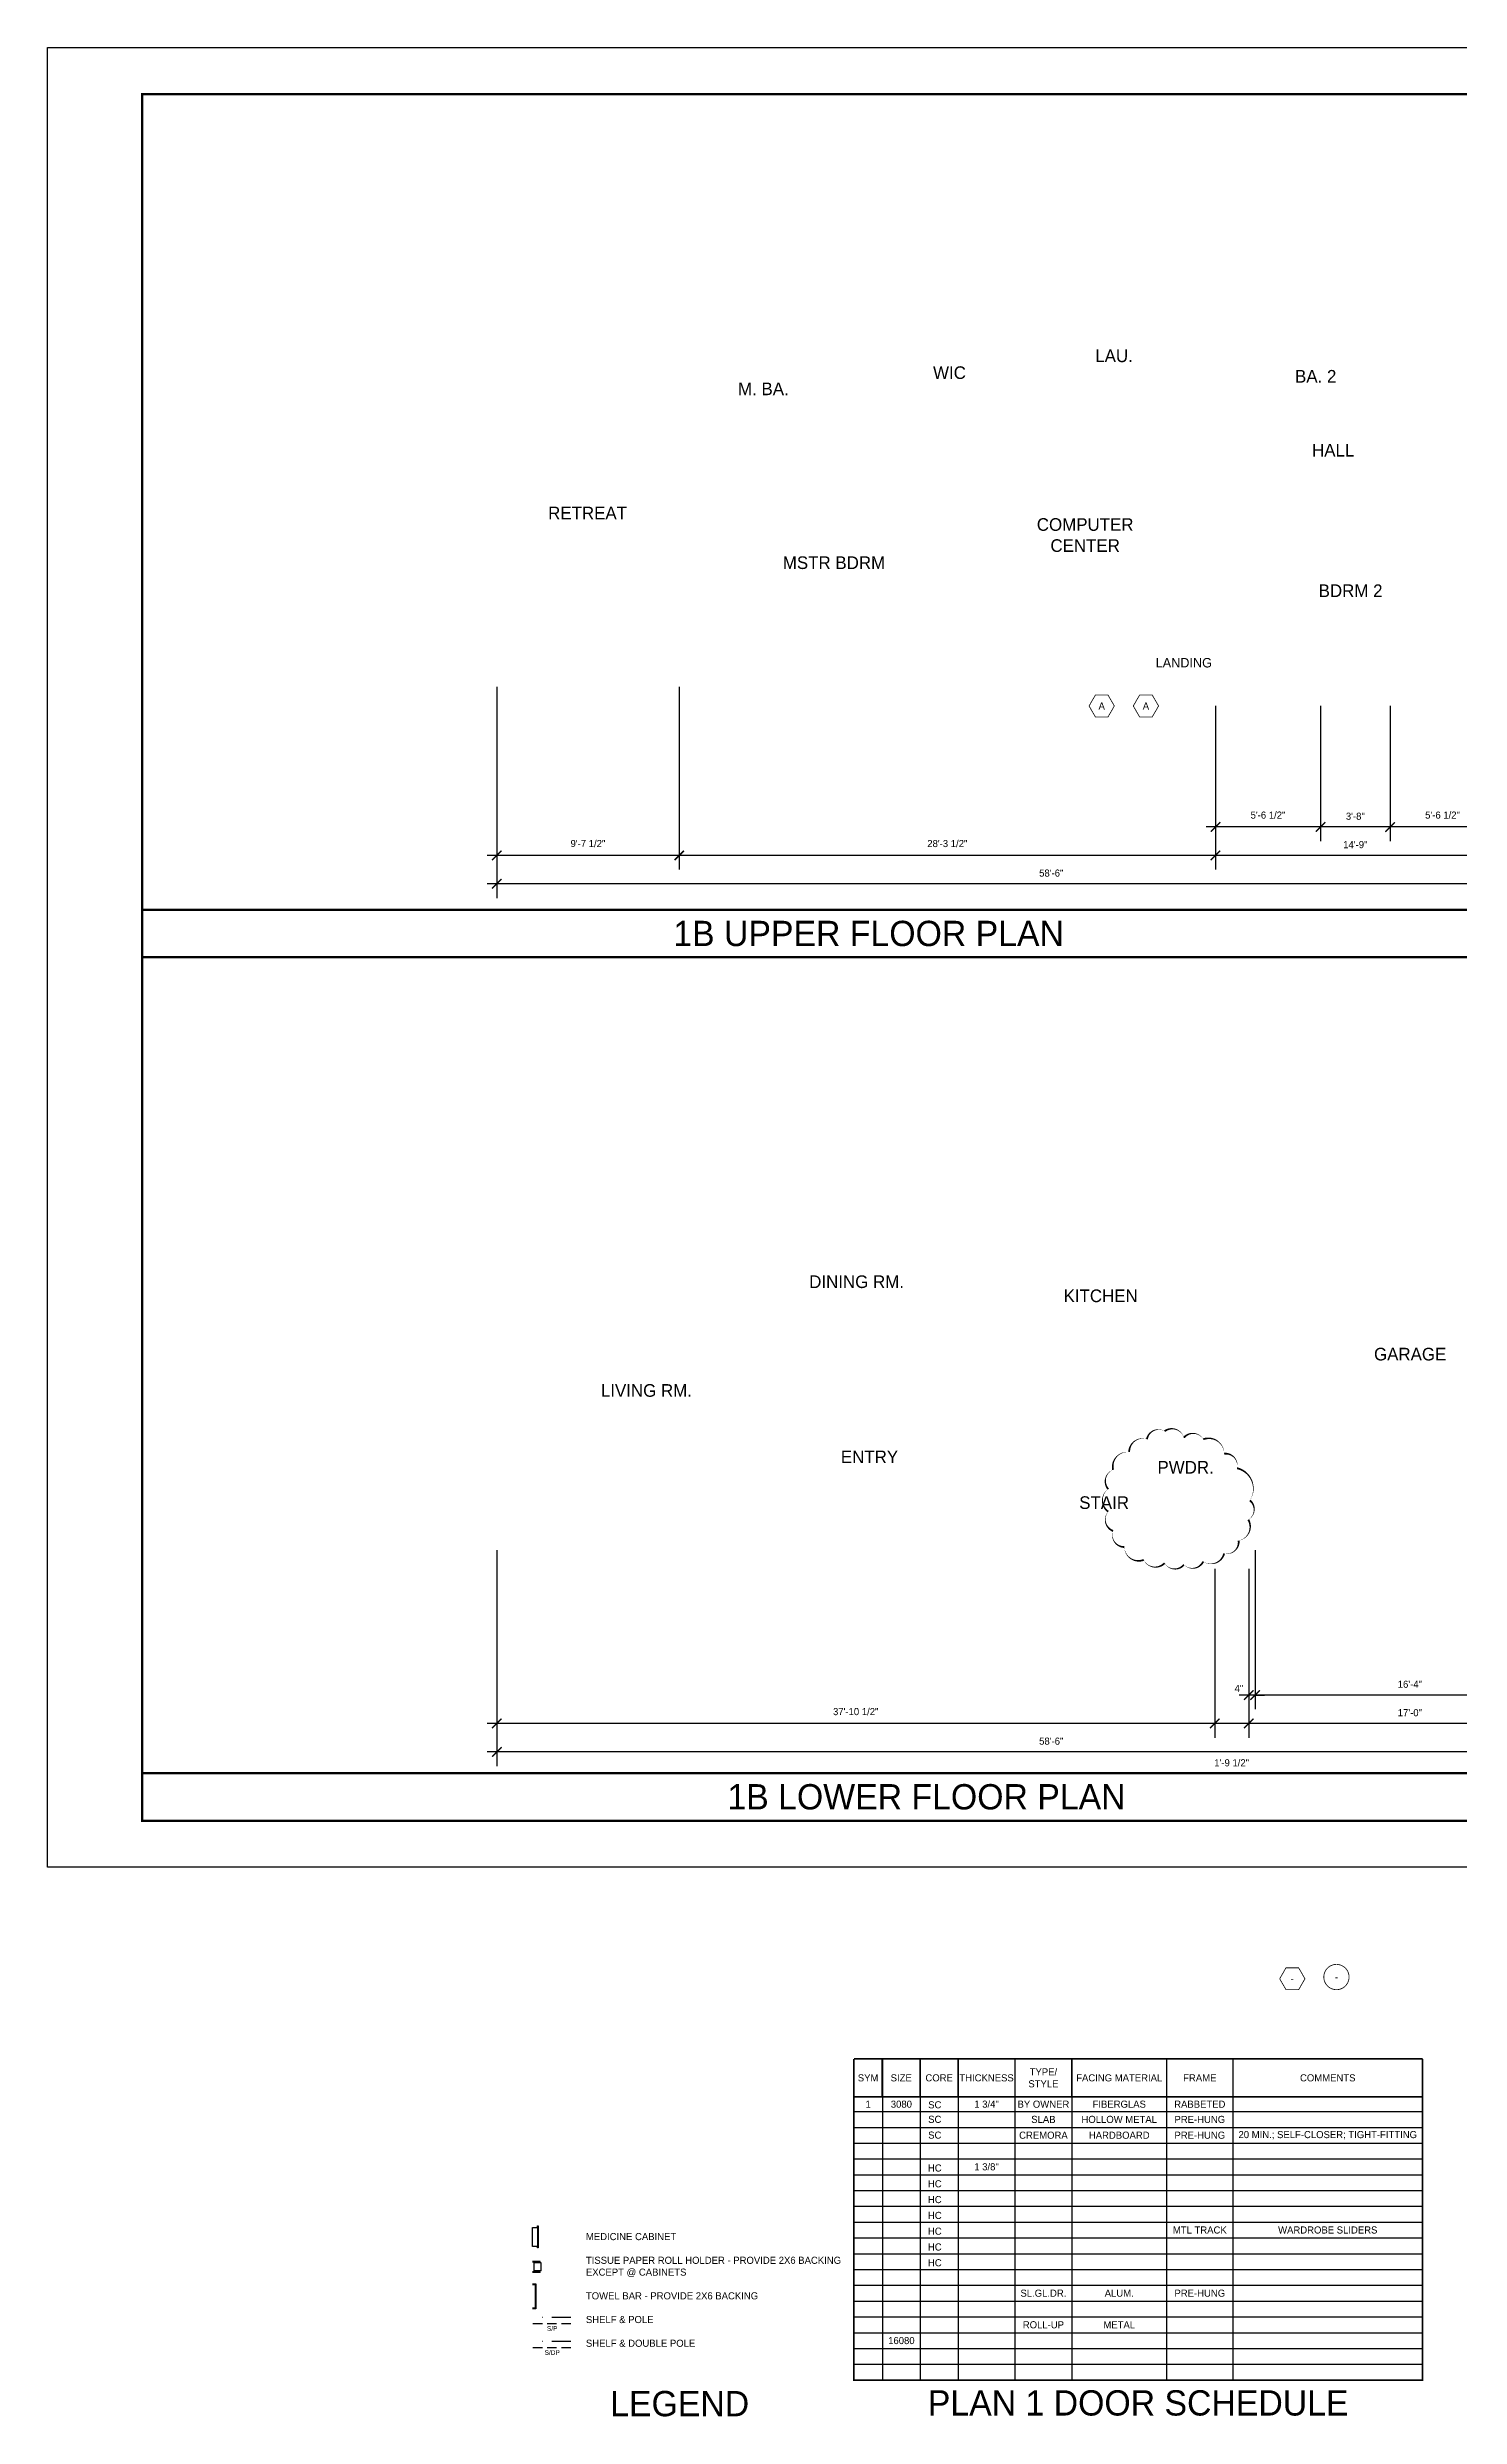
# Model space of a CAD drawing. Extents: x -3307 to 0, y -1500 to 0.
# Drawn here: x -1728 to -834, y -1500 to 0 of the extents above; entities that cross this region are included whole.
import ezdxf
from ezdxf.enums import TextEntityAlignment as Align

# ---------------------------------------------------------------- set-up
doc = ezdxf.new("R2010")
doc.units = 0
doc.header["$LTSCALE"] = 48
doc.header["$MEASUREMENT"] = 0
doc.header["$PDMODE"] = 3
doc.header["$PDSIZE"] = -2
doc.linetypes.add('DASHDOT2', pattern=[0.5, 0.25, -0.125, 0, -0.125])
doc.linetypes.add('HIDDEN2', pattern=[0.1875, 0.125, -0.0625])
doc.layers.get('0').update_dxf_attribs({"linetype": 'CONTINUOUS'})
doc.layers.get('DEFPOINTS').update_dxf_attribs({"linetype": 'CONTINUOUS'})
for name, color, linetype, lineweight in [('24X36TB', 7, 'CONTINUOUS', 30), ('A-MISC1', 1, 'CONTINUOUS', 25), ('A-MISC2', 1, 'CONTINUOUS', 25)]:
    doc.layers.add(name, color=color, linetype=linetype, lineweight=lineweight)
for name, color, linetype in [('A-DIMS', 3, 'CONTINUOUS'), ('A-MISC', 6, 'CONTINUOUS'), ('A-POLE', 3, 'HIDDEN2'), ('A-SYM', 2, 'CONTINUOUS'), ('A-SYM TEXT', 3, 'CONTINUOUS'), ('A-TEXT', 3, 'CONTINUOUS'), ('A_DR_SCH_TXT', 3, 'CONTINUOUS'), ('A_WDO_SCH_TXT', 3, 'CONTINUOUS'), ('AA-MISC', 6, 'CONTINUOUS'), ('TB-text', 3, 'CONTINUOUS')]:
    doc.layers.add(name, color=color, linetype=linetype)
doc.styles.get("Standard").update_dxf_attribs({"font": 'ERASMD.TTF', "height": 4.5})
doc.dimstyles.new('ARCHITECTURE', dxfattribs={"dimscale": 48, "dimtxt": 0.18, "dimasz": 0.125, "dimexe": 0.1875, "dimexo": 0.0625, "dimgap": 0.09375, "dimtad": 1, "dimdec": 4, "dimzin": 3, "dimdsep": 46, "dimlunit": 4, "dimtxsty": 'Standard', "dimblk1": 'ARCHTICK', "dimblk2": 'ARCHTICK', "dimsah": 1, "dimcen": 0.09375, "dimdle": 0.125, "dimclrd": 1, "dimclre": 1, "dimclrt": 3, "dimadec": 0, "dimazin": 0, "dimtfac": 1, "dimtdec": 4, "dimtofl": 0, "dimtmove": 2, "dimatfit": 3, "dimldrblk": 'ARCHTICK', "dimfxl": 1, "dimfrac": 2, "dimtolj": 1, "dimtzin": 0, "dimarcsym": 0})

# ---------------------------------------------------------------- blocks, each defined once
blk = doc.blocks.new('DERF')
at = {"layer": 'A-MISC2', "linetype": 'Continuous'}
for p, q in [((-1311.2, -1088.7), (-1316, -1088.7)), ((-1311.2, -1089.2), (-1316, -1089.2)), ((-1315, -1094.7), (-1315, -1089.7)), ((-1310.5, -1089.7), (-1315, -1089.7)), ((-1310.5, -1094.7), (-1315, -1094.7)), ((-1312, -1089.7), (-1312, -1089.2)), ((-1312, -1095.2), (-1312, -1094.7)), ((-1311.2, -1089.2), (-1311.2, -1088.7)), ((-1310.5, -1094.7), (-1310.5, -1089.7)), ((-1311.2, -1095.2), (-1316, -1095.2)), ((-1311.2, -1095.7), (-1316, -1095.7)), ((-1311.2, -1095.7), (-1311.2, -1095.2))]:
    blk.add_line(p, q, dxfattribs=at)
blk = doc.blocks.new('A$C55E5684B')
at = {"layer": 'AA-MISC'}
for p, q in [((0, 13), (3, 13)), ((0, 1), (0, 13)), ((3, 1), (0, 1)), ((3, 13), (3, 14)), ((3, 14), (3.5, 14)), ((3, 13), (3, 1)), ((3, 0), (3, 1)), ((3.5, 14), (3.5, 0)), ((3.5, 0), (3, 0))]:
    blk.add_line(p, q, dxfattribs=at)
blk = doc.blocks.new('01PSRV01')
at = {"color": 0, "linetype": 'ByBlock'}
blk.add_lwpolyline([(0, 0.5), (-0.43, -0.25), (0.43, -0.25)], close=True, dxfattribs=at)
blk.add_attdef('NUMBER', text='', height=0.25, dxfattribs=at).set_placement((0, 0), align=Align.MIDDLE)
blk = doc.blocks.new('A$C06A91398')
at = {"layer": '24X36TB'}
for p, q in [((495.6, 322.6), (495.6, 274.6)), ((444.6, 306.6), (582.6, 306.6)), ((444.6, 290.6), (582.6, 290.6)), ((444.6, 274.6), (582.6, 274.6)), ((464.9, 250.6), (464.9, 202.6)), ((531.5, 250.6), (531.5, 202.6)), ((444.6, 234.6), (582.6, 234.6)), ((444.6, 218.6), (582.6, 218.6))]:
    blk.add_line(p, q, dxfattribs=at)
blk.add_lwpolyline([(-1115.9, 1085.1), (612.1, 1085.1), (612.1, -66.9), (-1115.9, -66.9)], close=True, dxfattribs=at)
for points, const_width in [([(420.6, -37.4), (420.6, 1055.6), (-1055.9, 1055.6), (-1055.9, -37.4)], 1.5), ([(444.6, 647.5), (444.6, 959.3), (582.6, 959.3), (582.6, 647.5)], 1.5), ([(444.6, 346.6), (444.6, 623.5), (582.6, 623.5), (582.6, 346.6)], 1.5), ([(444.6, 274.6), (444.6, 322.6), (582.6, 322.6), (582.6, 274.6)], 1.5), ([(444.6, 202.6), (444.6, 250.6), (582.6, 250.6), (582.6, 202.6)], 1.5), ([(444.6, 178.6), (582.6, 178.6), (582.6, 154.6), (444.6, 154.6)], 1.5), ([(444.6, 34.6), (444.6, 130.6), (582.6, 130.6), (582.6, 34.6)], 1.5), ([(444.6, 10.6), (582.6, 10.6), (582.6, -37.4), (444.6, -37.4)], 2)]:
    blk.add_lwpolyline(points, close=True, dxfattribs=dict(at, const_width=const_width))
at = {"layer": '24X36TB', "const_width": 1.5}
blk.add_lwpolyline([(513.6, 250.6), (513.6, 202.6)], dxfattribs=at)
at = {"layer": 'TB-text', "xscale": 14.40000000000146, "yscale": 14.39999999999418, "zscale": 14.4}
for p, values in [((456.1, 240.2), {'NUMBER': '1'}), ((522.7, 240.2), {'NUMBER': '4'}), ((456.1, 224.2), {'NUMBER': '2'}), ((522.7, 224.2), {'NUMBER': '5'}), ((456.1, 208.2), {'NUMBER': '3'}), ((522.7, 208.2), {'NUMBER': '6'})]:
    blk.add_blockref('01PSRV01', p, dxfattribs=at).add_auto_attribs(values)
at = {"layer": 'TB-text', "char_height": 4.5, "width": 51, "attachment_point": 4}
for s, insert in [('{\\fEras Medium ITC|b0|i0|c0|p34;DATE}', (451.3, 314.6)), ('{\\fEras Medium ITC|b0|i0|c0|p34;PROJECT NO.}', (451.3, 298.6)), ('{\\fEras Medium ITC|b0|i0|c0|p34;SCALE}', (451.3, 282.6))]:
    blk.add_mtext(s, dxfattribs=dict(at, insert=insert))
blk = doc.blocks.new('_ARCHTICK')
at = {"color": 0, "linetype": 'ByBlock', "const_width": 0.15}
blk.add_lwpolyline([(-0.5, -0.5), (0.5, 0.5)], dxfattribs=at)
blk = doc.blocks.new('*D140')
at = {"layer": 'A-DIMS', "color": 1, "lineweight": -2}
for p, q in [((-1443.5, -951.2), (-1443.5, -1088)), ((-741.5, -963.2), (-741.5, -1088)), ((-735.5, -1079), (-1449.5, -1079))]:
    blk.add_line(p, q, dxfattribs=at)
at = {"layer": 'DEFPOINTS', "color": 0}
for p in [(-1443.5, -948.2), (-741.5, -960.2), (-1443.5, -1079)]:
    blk.add_point(p, dxfattribs=at)
at = {"layer": 'A-DIMS', "color": 1, "lineweight": -2, "xscale": 6, "yscale": 6, "zscale": 6, "rotation": 180}
blk.add_blockref('_ARCHTICK', (-1443.5, -1079), dxfattribs=at)
at = {"layer": 'A-DIMS', "color": 1, "lineweight": -2, "xscale": 6, "yscale": 6, "zscale": 6}
blk.add_blockref('_ARCHTICK', (-741.5, -1079), dxfattribs=at)
at = {"layer": 'A-DIMS', "color": 3, "insert": (-1092.5, -1072.2), "char_height": 4.5, "attachment_point": 5}
blk.add_mtext('\\A1;58\'-6"', dxfattribs=at)
blk = doc.blocks.new('*D142')
at = {"layer": 'A-DIMS', "color": 1, "lineweight": -2}
for p, q in [((-967.5, -963.2), (-967.5, -1070)), ((-763.5, -963.2), (-763.5, -1070)), ((-757.5, -1061), (-973.5, -1061))]:
    blk.add_line(p, q, dxfattribs=at)
at = {"layer": 'DEFPOINTS', "color": 0}
for p in [(-967.5, -960.2), (-763.5, -960.2), (-967.5, -1061)]:
    blk.add_point(p, dxfattribs=at)
at = {"layer": 'A-DIMS', "color": 1, "lineweight": -2, "xscale": 6, "yscale": 6, "zscale": 6, "rotation": 180}
blk.add_blockref('_ARCHTICK', (-967.5, -1061), dxfattribs=at)
at = {"layer": 'A-DIMS', "color": 1, "lineweight": -2, "xscale": 6, "yscale": 6, "zscale": 6}
blk.add_blockref('_ARCHTICK', (-763.5, -1061), dxfattribs=at)
at = {"layer": 'A-DIMS', "color": 3, "insert": (-865.5, -1054.2), "char_height": 4.5, "attachment_point": 5}
blk.add_mtext('\\A1;17\'-0"', dxfattribs=at)
blk = doc.blocks.new('*D143')
at = {"layer": 'A-DIMS', "color": 1, "lineweight": -2}
for p, q in [((-989, -963.2), (-989, -1070)), ((-967.5, -963.2), (-967.5, -1070)), ((-961.5, -1061), (-995, -1061))]:
    blk.add_line(p, q, dxfattribs=at)
at = {"layer": 'DEFPOINTS', "color": 0}
for p in [(-989, -960.2), (-967.5, -960.2), (-989, -1061)]:
    blk.add_point(p, dxfattribs=at)
at = {"layer": 'A-DIMS', "color": 1, "lineweight": -2, "xscale": 6, "yscale": 6, "zscale": 6, "rotation": 180}
blk.add_blockref('_ARCHTICK', (-989, -1061), dxfattribs=at)
at = {"layer": 'A-DIMS', "color": 1, "lineweight": -2, "xscale": 6, "yscale": 6, "zscale": 6}
blk.add_blockref('_ARCHTICK', (-967.5, -1061), dxfattribs=at)
at = {"layer": 'A-DIMS', "color": 3, "insert": (-978.3, -1085.9), "char_height": 4.5, "attachment_point": 5}
blk.add_mtext('\\A1;1\'-9 1/2"', dxfattribs=at)
blk = doc.blocks.new('*D144')
at = {"layer": 'A-DIMS', "color": 1, "lineweight": -2}
for p, q in [((-1443.5, -951.2), (-1443.5, -1070)), ((-989, -963.2), (-989, -1070)), ((-983, -1061), (-1449.5, -1061))]:
    blk.add_line(p, q, dxfattribs=at)
at = {"layer": 'DEFPOINTS', "color": 0}
for p in [(-1443.5, -948.2), (-989, -960.2), (-1443.5, -1061)]:
    blk.add_point(p, dxfattribs=at)
at = {"layer": 'A-DIMS', "color": 1, "lineweight": -2, "xscale": 6, "yscale": 6, "zscale": 6, "rotation": 180}
blk.add_blockref('_ARCHTICK', (-1443.5, -1061), dxfattribs=at)
at = {"layer": 'A-DIMS', "color": 1, "lineweight": -2, "xscale": 6, "yscale": 6, "zscale": 6}
blk.add_blockref('_ARCHTICK', (-989, -1061), dxfattribs=at)
at = {"layer": 'A-DIMS', "color": 3, "insert": (-1216.3, -1053.5), "char_height": 4.5, "attachment_point": 5}
blk.add_mtext('\\A1;37\'-10 1/2"', dxfattribs=at)
blk = doc.blocks.new('*D146')
at = {"layer": 'A-DIMS', "color": 1, "lineweight": -2}
for p, q in [((-963.5, -951.2), (-963.5, -1052)), ((-767.5, -951.2), (-767.5, -1052)), ((-761.5, -1043), (-969.5, -1043))]:
    blk.add_line(p, q, dxfattribs=at)
at = {"layer": 'DEFPOINTS', "color": 0}
for p in [(-963.5, -948.2), (-767.5, -948.2), (-963.5, -1043)]:
    blk.add_point(p, dxfattribs=at)
at = {"layer": 'A-DIMS', "color": 1, "lineweight": -2, "xscale": 6, "yscale": 6, "zscale": 6, "rotation": 180}
blk.add_blockref('_ARCHTICK', (-963.5, -1043), dxfattribs=at)
at = {"layer": 'A-DIMS', "color": 1, "lineweight": -2, "xscale": 6, "yscale": 6, "zscale": 6}
blk.add_blockref('_ARCHTICK', (-767.5, -1043), dxfattribs=at)
at = {"layer": 'A-DIMS', "color": 3, "insert": (-865.5, -1036.2), "char_height": 4.5, "attachment_point": 5}
blk.add_mtext('\\A1;16\'-4"', dxfattribs=at)
blk = doc.blocks.new('*D147')
at = {"layer": 'A-DIMS', "color": 1, "lineweight": -2}
for p, q in [((-963.5, -951.2), (-963.5, -1052)), ((-967.5, -963.2), (-967.5, -1052)), ((-967.5, -1043), (-973.5, -1043)), ((-963.5, -1043), (-957.5, -1043))]:
    blk.add_line(p, q, dxfattribs=at)
at = {"layer": 'DEFPOINTS', "color": 0}
for p in [(-963.5, -948.2), (-967.5, -960.2), (-967.5, -1043)]:
    blk.add_point(p, dxfattribs=at)
at = {"layer": 'A-DIMS', "color": 1, "lineweight": -2, "xscale": 6, "yscale": 6, "zscale": 6}
blk.add_blockref('_ARCHTICK', (-967.5, -1043), dxfattribs=at)
at = {"layer": 'A-DIMS', "color": 1, "lineweight": -2, "xscale": 6, "yscale": 6, "zscale": 6, "rotation": 180}
blk.add_blockref('_ARCHTICK', (-963.5, -1043), dxfattribs=at)
at = {"layer": 'A-DIMS', "color": 3, "insert": (-973.7, -1038.8), "char_height": 4.5, "attachment_point": 5}
blk.add_mtext('\\A1;4"', dxfattribs=at)
blk = doc.blocks.new('*D151')
at = {"layer": 'A-DIMS', "color": 1, "lineweight": -2}
for p, q in [((-1443.5, -404.8), (-1443.5, -538.5)), ((-741.5, -404.8), (-741.5, -538.5)), ((-735.5, -529.5), (-1449.5, -529.5))]:
    blk.add_line(p, q, dxfattribs=at)
at = {"layer": 'DEFPOINTS', "color": 0}
for p in [(-1443.5, -401.8), (-741.5, -401.8), (-1443.5, -529.5)]:
    blk.add_point(p, dxfattribs=at)
at = {"layer": 'A-DIMS', "color": 1, "lineweight": -2, "xscale": 6, "yscale": 6, "zscale": 6, "rotation": 180}
blk.add_blockref('_ARCHTICK', (-1443.5, -529.5), dxfattribs=at)
at = {"layer": 'A-DIMS', "color": 1, "lineweight": -2, "xscale": 6, "yscale": 6, "zscale": 6}
blk.add_blockref('_ARCHTICK', (-741.5, -529.5), dxfattribs=at)
at = {"layer": 'A-DIMS', "color": 3, "insert": (-1092.5, -522.7), "char_height": 4.5, "attachment_point": 5}
blk.add_mtext('\\A1;58\'-6"', dxfattribs=at)
blk = doc.blocks.new('*D153')
at = {"layer": 'A-DIMS', "color": 1, "lineweight": -2}
for p, q in [((-988.5, -416.8), (-988.5, -520.5)), ((-811.5, -416.8), (-811.5, -520.5)), ((-805.5, -511.5), (-994.5, -511.5))]:
    blk.add_line(p, q, dxfattribs=at)
at = {"layer": 'DEFPOINTS', "color": 0}
for p in [(-988.5, -413.8), (-811.5, -413.8), (-988.5, -511.5)]:
    blk.add_point(p, dxfattribs=at)
at = {"layer": 'A-DIMS', "color": 1, "lineweight": -2, "xscale": 6, "yscale": 6, "zscale": 6, "rotation": 180}
blk.add_blockref('_ARCHTICK', (-988.5, -511.5), dxfattribs=at)
at = {"layer": 'A-DIMS', "color": 1, "lineweight": -2, "xscale": 6, "yscale": 6, "zscale": 6}
blk.add_blockref('_ARCHTICK', (-811.5, -511.5), dxfattribs=at)
at = {"layer": 'A-DIMS', "color": 3, "insert": (-900, -504.7), "char_height": 4.5, "attachment_point": 5}
blk.add_mtext('\\A1;14\'-9"', dxfattribs=at)
blk = doc.blocks.new('*D154')
at = {"layer": 'A-DIMS', "color": 1, "lineweight": -2}
for p, q in [((-1328, -404.8), (-1328, -520.5)), ((-988.5, -416.8), (-988.5, -520.5)), ((-982.5, -511.5), (-1334, -511.5))]:
    blk.add_line(p, q, dxfattribs=at)
at = {"layer": 'DEFPOINTS', "color": 0}
for p in [(-1328, -401.8), (-988.5, -413.8), (-1328, -511.5)]:
    blk.add_point(p, dxfattribs=at)
at = {"layer": 'A-DIMS', "color": 1, "lineweight": -2, "xscale": 6, "yscale": 6, "zscale": 6, "rotation": 180}
blk.add_blockref('_ARCHTICK', (-1328, -511.5), dxfattribs=at)
at = {"layer": 'A-DIMS', "color": 1, "lineweight": -2, "xscale": 6, "yscale": 6, "zscale": 6}
blk.add_blockref('_ARCHTICK', (-988.5, -511.5), dxfattribs=at)
at = {"layer": 'A-DIMS', "color": 3, "insert": (-1158.3, -504), "char_height": 4.5, "attachment_point": 5}
blk.add_mtext('\\A1;28\'-3 1/2"', dxfattribs=at)
blk = doc.blocks.new('*D155')
at = {"layer": 'A-DIMS', "color": 1, "lineweight": -2}
for p, q in [((-1443.5, -404.8), (-1443.5, -520.5)), ((-1328, -404.8), (-1328, -520.5)), ((-1322, -511.5), (-1449.5, -511.5))]:
    blk.add_line(p, q, dxfattribs=at)
at = {"layer": 'DEFPOINTS', "color": 0}
for p in [(-1443.5, -401.8), (-1328, -401.8), (-1443.5, -511.5)]:
    blk.add_point(p, dxfattribs=at)
at = {"layer": 'A-DIMS', "color": 1, "lineweight": -2, "xscale": 6, "yscale": 6, "zscale": 6, "rotation": 180}
blk.add_blockref('_ARCHTICK', (-1443.5, -511.5), dxfattribs=at)
at = {"layer": 'A-DIMS', "color": 1, "lineweight": -2, "xscale": 6, "yscale": 6, "zscale": 6}
blk.add_blockref('_ARCHTICK', (-1328, -511.5), dxfattribs=at)
at = {"layer": 'A-DIMS', "color": 3, "insert": (-1385.8, -504), "char_height": 4.5, "attachment_point": 5}
blk.add_mtext('\\A1;9\'-7 1/2"', dxfattribs=at)
blk = doc.blocks.new('*D156')
at = {"layer": 'A-DIMS', "color": 1, "lineweight": -2}
for p, q in [((-878, -416.8), (-878, -502.5)), ((-811.5, -416.8), (-811.5, -502.5)), ((-805.5, -493.5), (-884, -493.5))]:
    blk.add_line(p, q, dxfattribs=at)
at = {"layer": 'DEFPOINTS', "color": 0}
for p in [(-878, -413.8), (-811.5, -413.8), (-878, -493.5)]:
    blk.add_point(p, dxfattribs=at)
at = {"layer": 'A-DIMS', "color": 1, "lineweight": -2, "xscale": 6, "yscale": 6, "zscale": 6, "rotation": 180}
blk.add_blockref('_ARCHTICK', (-878, -493.5), dxfattribs=at)
at = {"layer": 'A-DIMS', "color": 1, "lineweight": -2, "xscale": 6, "yscale": 6, "zscale": 6}
blk.add_blockref('_ARCHTICK', (-811.5, -493.5), dxfattribs=at)
at = {"layer": 'A-DIMS', "color": 3, "insert": (-844.8, -486), "char_height": 4.5, "attachment_point": 5}
blk.add_mtext('\\A1;5\'-6 1/2"', dxfattribs=at)
blk = doc.blocks.new('*D157')
at = {"layer": 'A-DIMS', "color": 1, "lineweight": -2}
for p, q in [((-922, -416.8), (-922, -502.5)), ((-878, -416.8), (-878, -502.5)), ((-872, -493.5), (-928, -493.5))]:
    blk.add_line(p, q, dxfattribs=at)
at = {"layer": 'DEFPOINTS', "color": 0}
for p in [(-922, -413.8), (-878, -413.8), (-922, -493.5)]:
    blk.add_point(p, dxfattribs=at)
at = {"layer": 'A-DIMS', "color": 1, "lineweight": -2, "xscale": 6, "yscale": 6, "zscale": 6, "rotation": 180}
blk.add_blockref('_ARCHTICK', (-922, -493.5), dxfattribs=at)
at = {"layer": 'A-DIMS', "color": 1, "lineweight": -2, "xscale": 6, "yscale": 6, "zscale": 6}
blk.add_blockref('_ARCHTICK', (-878, -493.5), dxfattribs=at)
at = {"layer": 'A-DIMS', "color": 3, "insert": (-900, -486.7), "char_height": 4.5, "attachment_point": 5}
blk.add_mtext('\\A1;3\'-8"', dxfattribs=at)
blk = doc.blocks.new('*D158')
at = {"layer": 'A-DIMS', "color": 1, "lineweight": -2}
for p, q in [((-988.5, -416.8), (-988.5, -502.5)), ((-922, -416.8), (-922, -502.5)), ((-916, -493.5), (-994.5, -493.5))]:
    blk.add_line(p, q, dxfattribs=at)
at = {"layer": 'DEFPOINTS', "color": 0}
for p in [(-988.5, -413.8), (-922, -413.8), (-988.5, -493.5)]:
    blk.add_point(p, dxfattribs=at)
at = {"layer": 'A-DIMS', "color": 1, "lineweight": -2, "xscale": 6, "yscale": 6, "zscale": 6, "rotation": 180}
blk.add_blockref('_ARCHTICK', (-988.5, -493.5), dxfattribs=at)
at = {"layer": 'A-DIMS', "color": 1, "lineweight": -2, "xscale": 6, "yscale": 6, "zscale": 6}
blk.add_blockref('_ARCHTICK', (-922, -493.5), dxfattribs=at)
at = {"layer": 'A-DIMS', "color": 3, "insert": (-955.3, -486), "char_height": 4.5, "attachment_point": 5}
blk.add_mtext('\\A1;5\'-6 1/2"', dxfattribs=at)

msp = doc.modelspace()

# ---------------------------------------------------------------- linework, layer by layer
at = {"layer": '24X36TB', "const_width": 1.5}
for points in [[(-1668, -546), (-1074, -546), (-551.5, -546)], [(-1668, -576), (-1074, -576), (-551.5, -576)], [(-1668, -1092.5), (-1074, -1092.5), (-191.5, -1092.5)]]:
    msp.add_lwpolyline(points, dxfattribs=at)
at = {"layer": 'A-DIMS'}
msp.add_lwpolyline([(-974.89454, -899.39728, 0, 1.2, 0.52056705), (-983.04655, -890.23053, 0, 1.2, 0.52056705), (-996.29357, -881.06379, 0, 1.2, 0.52056705), (-1008.5216, -880.04526, 0, 1.2, 0.52056705), (-1020.74961, -875.97116, 0, 1.2, 0.52056705), (-1031.95863, -881.06379, 0, 1.2, 0.52056705), (-1043.16765, -889.21201, 0, 1.2, 0.52056705), (-1053.35768, -900.41581, 0, 1.2, 0.52056705), (-1056.41468, -912.63813, 0, 1.2, 0.52056705), (-1056.41468, -926.8975, 0, 1.2, 0.52056705), (-1053.35768, -939.11983, 0, 1.2, 0.52056705), (-1046.22466, -949.30509, 0, 1.2, 0.52056705), (-1033.99664, -957.45331, 0, 1.2, 0.52056705), (-1020.74961, -959.49036, 0, 1.2, 0.52056705), (-1008.5216, -960.50889, 0, 1.2, 0.52056705), (-996.29357, -958.47184, 0, 1.2, 0.52056705), (-983.04655, -953.3792, 0, 1.2, 0.52056705), (-973.87553, -945.23099, 0, 1.2, 0.52056705), (-967.76152, -931.99014, 0, 1.2, 0.52056705), (-966.74252, -919.76781, 0, 1.2, 0.52056705)], format="xyseb", close=True, dxfattribs=at)
at = {"layer": 'A-MISC'}
for points in [[(-1420.80352, -1415.67269), (-1418.80352, -1415.67269), (-1418.80352, -1431.62647), (-1420.80352, -1431.62647)], [(-1420.80352, -1416.17269), (-1419.30352, -1416.17269), (-1419.30352, -1431.12647), (-1420.80352, -1431.12647)]]:
    msp.add_lwpolyline(points, dxfattribs=at)
at = {"layer": 'A-POLE', "linetype": 'DASHDOT2'}
for p, q in [((-1396.63734, -1437.01405), (-1420.66217, -1437.01405)), ((-1396.63734, -1452.27287), (-1420.66217, -1452.27287))]:
    msp.add_line(p, q, dxfattribs=at)
at = {"layer": 'A-POLE'}
for p, q in [((-1396.63734, -1441.01405), (-1420.87529, -1441.01405)), ((-1396.63734, -1456.27287), (-1420.87529, -1456.27287))]:
    msp.add_line(p, q, dxfattribs=at)
at = {"layer": 'A-SYM', "const_width": 0.5}
for points in [[(-1068.56751, -416.90302), (-1064.56876, -423.82906), (-1056.56876, -423.82906), (-1052.56876, -416.90085), (-1056.56876, -409.97265), (-1064.56876, -409.97265), (-1068.56771, -416.89902)], [(-1040.56751, -416.90302), (-1036.56876, -423.82906), (-1028.56876, -423.82906), (-1024.56876, -416.90085), (-1028.56876, -409.97265), (-1036.56876, -409.97265), (-1040.56771, -416.89902)]]:
    msp.add_lwpolyline(points, dxfattribs=at)
at = {"layer": 'A-SYM', "color": 1, "const_width": 0.5}
msp.add_lwpolyline([(-911.96483, -1213.49728, 458.3655088837), (-911.89502, -1213.49759, 458.3655088837)], format="xyb", dxfattribs=at)
msp.add_lwpolyline([(-947.89505, -1222.59434), (-943.8963, -1229.52038), (-935.8963, -1229.52038), (-931.8963, -1222.59217), (-935.8963, -1215.66397), (-943.8963, -1215.66397), (-947.89524, -1222.59034)], dxfattribs=at)
at = {"layer": 'A_DR_SCH_TXT', "color": 7}
for p, q in [((-1199.28891, -1273.34979), (-1199.28891, -1476.6474)), ((-1175.46743, -1273.34979), (-1175.46743, -1476.6474)), ((-1151.46743, -1273.34979), (-1151.46743, -1476.6474)), ((-1115.46743, -1273.34979), (-1115.46743, -1476.6474)), ((-1079.46743, -1273.34979), (-1079.46743, -1476.6474)), ((-1019.46743, -1273.34979), (-1019.46743, -1476.6474)), ((-977.46743, -1273.34979), (-977.46743, -1476.6474)), ((-1217.46743, -1297.34979), (-857.46743, -1297.34979)), ((-1217.46743, -1306.6474), (-857.46743, -1306.6474)), ((-1217.46743, -1316.6474), (-857.46743, -1316.6474)), ((-1217.46743, -1326.6474), (-857.46743, -1326.6474)), ((-1217.46743, -1336.6474), (-857.46743, -1336.6474)), ((-1217.46743, -1346.6474), (-857.46743, -1346.6474)), ((-1217.46743, -1356.6474), (-857.46743, -1356.6474)), ((-1217.46743, -1366.6474), (-857.46743, -1366.6474)), ((-1217.46743, -1376.6474), (-857.46743, -1376.6474)), ((-1217.46743, -1386.6474), (-857.46743, -1386.6474)), ((-1217.46743, -1396.6474), (-857.46743, -1396.6474)), ((-1217.46743, -1406.6474), (-857.46743, -1406.6474)), ((-1217.46743, -1416.6474), (-857.46743, -1416.6474)), ((-1217.46743, -1426.6474), (-857.46743, -1426.6474)), ((-1217.46743, -1436.6474), (-857.46743, -1436.6474)), ((-1217.46743, -1446.6474), (-857.46743, -1446.6474)), ((-1217.46743, -1456.6474), (-857.46743, -1456.6474)), ((-1217.46743, -1466.6474), (-857.46743, -1466.6474)), ((-1217.46743, -1476.6474), (-857.46743, -1476.6474))]:
    msp.add_line(p, q, dxfattribs=at)
at = {"layer": 'A_DR_SCH_TXT', "color": 7, "const_width": 1}
for points in [[(-1217.46743, -1273.34979), (-1217.46743, -1476.6474), (-857.46743, -1476.6474), (-857.46743, -1273.34979)], [(-857.46743, -1273.34979), (-1217.46743, -1273.34979)], [(-1199.46743, -1273.34979), (-1199.46743, -1297.34979)], [(-1175.46743, -1273.34979), (-1175.46743, -1297.34979)], [(-1151.46743, -1273.34979), (-1151.46743, -1297.34979)], [(-1115.46743, -1273.34979), (-1115.46743, -1297.34979)], [(-1079.46743, -1273.34979), (-1079.46743, -1297.34979)], [(-1019.46743, -1273.34979), (-1019.46743, -1297.34979)], [(-977.46743, -1273.34979), (-977.46743, -1297.34979)], [(-857.46743, -1297.34979), (-1217.46743, -1297.34979)]]:
    msp.add_lwpolyline(points, dxfattribs=at)

# ---------------------------------------------------------------- block references
at = {"layer": 'A-DIMS'}
msp.add_blockref('A$C06A91398', (-612.11644, -1085.14447), dxfattribs=at)
at = {"layer": 'A-MISC1'}
msp.add_blockref('DERF', (-104.84652, -312.80751), dxfattribs=at)
at = {"layer": 'AA-MISC'}
msp.add_blockref('A$C55E5684B', (-1420.80353, -1392.97114), dxfattribs=at)

# ---------------------------------------------------------------- texts
at = {"layer": 'A-DIMS', "char_height": 16, "attachment_point": 5}
for s, insert, width in [('1B UPPER FLOOR PLAN', (-1208.12946, -561), 1066.3242025), ('1B LOWER FLOOR PLAN', (-1171.48368, -1107.5), 993.0326388)]:
    msp.add_mtext(s, dxfattribs=dict(at, insert=insert, width=width))
at = {"layer": 'A-SYM', "char_height": 4.5, "width": 16, "attachment_point": 5}
for insert in [(-1060.56814, -416.90085), (-1032.56814, -416.90085)]:
    msp.add_mtext('A', dxfattribs=dict(at, insert=insert))
at = {"layer": 'A-SYM TEXT', "color": 1, "char_height": 4.5, "width": 16, "attachment_point": 5}
for insert in [(-939.89567, -1222.59217), (-911.96483, -1221.49724)]:
    msp.add_mtext('-', dxfattribs=dict(at, insert=insert))
at = {"layer": 'A-TEXT'}
for s, insert, char_height, width, attachment_point in [('LAU.', (-1052.74909, -195.29536), 8, 240.4771889, 5), ('WIC', (-1156.92476, -205.95883), 8, 56.5, 5), ('BA. 2', (-925.0866, -208.19543), 8, 240.4771889, 5), ('M. BA.', (-1274.74528, -216.15802), 8, 36.6582342, 5), ('HALL', (-914.0501, -254.99004), 8, 151.5, 5), ('RETREAT', (-1386.04156, -294.75), 8, 108, 5), ('COMPUTER\\PCENTER', (-1071.04156, -308.75), 8, 77, 5), ('MSTR BDRM', (-1230.04156, -326.25), 8, 189, 5), ('BDRM 2', (-903.00451, -343.92764), 8, 48.5545005, 5), ('LANDING', (-1008.58908, -389.55168), 6, 38.7975466, 5), ('DINING RM.', (-1215.73609, -781.407), 8, 144, 5), ('KITCHEN', (-1061.22101, -790.33139), 8, 97.4931462, 5), ('GARAGE', (-865.29156, -827.25), 8, 240.5, 5), ('LIVING RM.', (-1348.7842, -850.25), 8, 182.5147186, 5), ('ENTRY', (-1207.57001, -892.19772), 8, 182.5147186, 5), ('PWDR.', (-1007.4438, -898.82041), 8, 240.4771889, 5), ('STAIR', (-1059.04156, -921.25), 8, 77, 5), ('MEDICINE CABINET\\P\\PTISSUE PAPER ROLL HOLDER - PROVIDE 2X6 BACKING EXCEPT @ CABINETS\\P\\PTOWEL BAR - PROVIDE 2X6 BACKING\\P\\PSHELF & POLE\\P\\PSHELF & DOUBLE POLE', (-1387.08634, -1383.54601), 4.5, 168.375, 1), ('S/P', (-1408.42243, -1443.97748), 3, 9.0706308, 5), ('S/DP', (-1408.42243, -1459.2363), 3, 9.0706308, 5), ('LEGEND', (-1327.71743, -1491.6474), 16, 220.5, 5)]:
    msp.add_mtext(s, dxfattribs=dict(at, insert=insert, char_height=char_height, width=width, attachment_point=attachment_point))
at = {"layer": 'A_DR_SCH_TXT', "color": 3, "char_height": 4.5, "attachment_point": 5}
for s, insert, width in [('TYPE/\\PSTYLE', (-1097.46743, -1285.34979), 36), ('FACING MATERIAL', (-1049.46743, -1285.34979), 60), ('FRAME', (-998.46743, -1285.34979), 42), ('COMMENTS', (-917.46743, -1285.34979), 120), ('1', (-1208.37817, -1301.9986), 18.1785198), ('3080', (-1187.37817, -1301.9986), 23.8214802), ('SC', (-1166.23085, -1302.40921), 30), ('1 3/4"', (-1133.46743, -1301.9986), 36), ('BY OWNER', (-1097.46743, -1301.9986), 36), ('FIBERGLAS', (-1049.46743, -1301.9986), 60), ('RABBETED', (-998.46743, -1301.9986), 42), ('SC', (-1166.23085, -1311.58799), 30), ('SC', (-1166.23085, -1321.58799), 30), ('CREMORA', (-1097.46743, -1321.6474), 36), ('SLAB', (-1097.46743, -1311.6474), 36), ('HOLLOW METAL', (-1049.46743, -1311.6474), 60), ('HARDBOARD', (-1049.46743, -1321.6474), 60), ('PRE-HUNG', (-998.46743, -1311.6474), 42), ('PRE-HUNG', (-998.46743, -1321.6474), 42), ('20 MIN.; SELF-CLOSER; TIGHT-FITTING', (-917.46743, -1321.6474), 120), ('HC', (-1166.23085, -1342.40921), 30), ('1 3/8"', (-1133.46743, -1341.6474), 36), ('HC', (-1166.23085, -1352.40921), 30), ('HC', (-1166.23085, -1362.40921), 30), ('HC', (-1166.23085, -1372.40921), 30), ('MTL TRACK', (-998.46743, -1381.6474), 42), ('WARDROBE SLIDERS', (-917.46743, -1381.6474), 120), ('HC', (-1166.23085, -1382.40921), 30), ('HC', (-1166.23085, -1392.40921), 30), ('HC', (-1166.23085, -1402.40921), 30), ('SL.GL.DR.', (-1097.46743, -1421.6474), 36), ('ALUM.', (-1049.46743, -1421.6474), 60), ('PRE-HUNG', (-998.46743, -1421.6474), 42), ('ROLL-UP', (-1097.46743, -1441.6474), 36), ('METAL', (-1049.46743, -1441.6474), 60), ('16080', (-1187.37817, -1451.6474), 23.8214802)]:
    msp.add_mtext(s, dxfattribs=dict(at, insert=insert, width=width))
at = {"layer": 'A_WDO_SCH_TXT', "color": 3, "char_height": 4.5, "attachment_point": 5}
for s, insert, width in [('SYM', (-1208.46743, -1285.34979), 18), ('SIZE', (-1187.46743, -1285.34979), 24), ('CORE', (-1163.46743, -1285.34979), 24), ('THICKNESS', (-1133.46743, -1285.34979), 36)]:
    msp.add_mtext(s, dxfattribs=dict(at, insert=insert, width=width))
at = {"layer": 'TB-text', "insert": (-1037.46743, -1491.19312), "char_height": 16, "width": 360, "attachment_point": 5}
msp.add_mtext('PLAN 1 DOOR SCHEDULE', dxfattribs=at)

# ---------------------------------------------------------------- dimensions: what is measured, and where the dimension line sits
at = {"layer": 'A-DIMS'}
for base, p1, p2, picture, middle in [((-1443.54156, -529.51835), (-741.54156, -401.75), (-1443.54156, -401.75), '*D151', (-1092.54156, -522.69582)), ((-1443.54156, -511.51835), (-1328.04156, -401.75), (-1443.54156, -401.75), '*D155', (-1385.79156, -503.98703)), ((-1328.04156, -511.51835), (-988.54156, -413.75), (-1328.04156, -401.75), '*D154', (-1158.29156, -503.98703)), ((-988.54156, -511.51835), (-811.54156, -413.75), (-988.54156, -413.75), '*D153', (-900.04156, -504.73209)), ((-988.54156, -493.51835), (-922.04156, -413.75), (-988.54156, -413.75), '*D158', (-955.29156, -485.98703)), ((-922.04156, -493.51835), (-878.04156, -413.75), (-922.04156, -413.75), '*D157', (-900.04156, -486.69582)), ((-878.04156, -493.51835), (-811.54156, -413.75), (-878.04156, -413.75), '*D156', (-844.79156, -485.98703)), ((-1443.54156, -1079.01375), (-741.54156, -960.25), (-1443.54156, -948.25), '*D140', (-1092.54156, -1072.19123)), ((-1443.54156, -1061.01375), (-989.04156, -960.25), (-1443.54156, -948.25), '*D144', (-1216.29156, -1053.48244)), ((-963.54156, -1043.01375), (-767.54156, -948.25), (-963.54156, -948.25), '*D146', (-865.54156, -1036.22749)), ((-989.04156, -1061.01375), (-967.54156, -960.25), (-989.04156, -960.25), '*D143', (-978.29156, -1085.85771)), ((-967.54156, -1061.01375), (-763.54156, -960.25), (-967.54156, -960.25), '*D142', (-865.54156, -1054.19123))]:
    dim = msp.add_linear_dim(base=base, p1=p1, p2=p2, dimstyle='ARCHITECTURE', dxfattribs=at)
    dim.commit()
    dim.dimension.update_dxf_attribs({"geometry": picture, "text_midpoint": middle})
dim = msp.add_linear_dim(base=(-967.54156, -1043.01375), p1=(-963.54156, -948.25), p2=(-967.54156, -960.25), dimstyle='ARCHITECTURE', dxfattribs=at)
dim.commit()
dim.dimension.update_dxf_attribs({"geometry": '*D147', "text_midpoint": (-973.7415, -1038.78022), "dimtype": 160})

doc.saveas('drawing.dxf')
